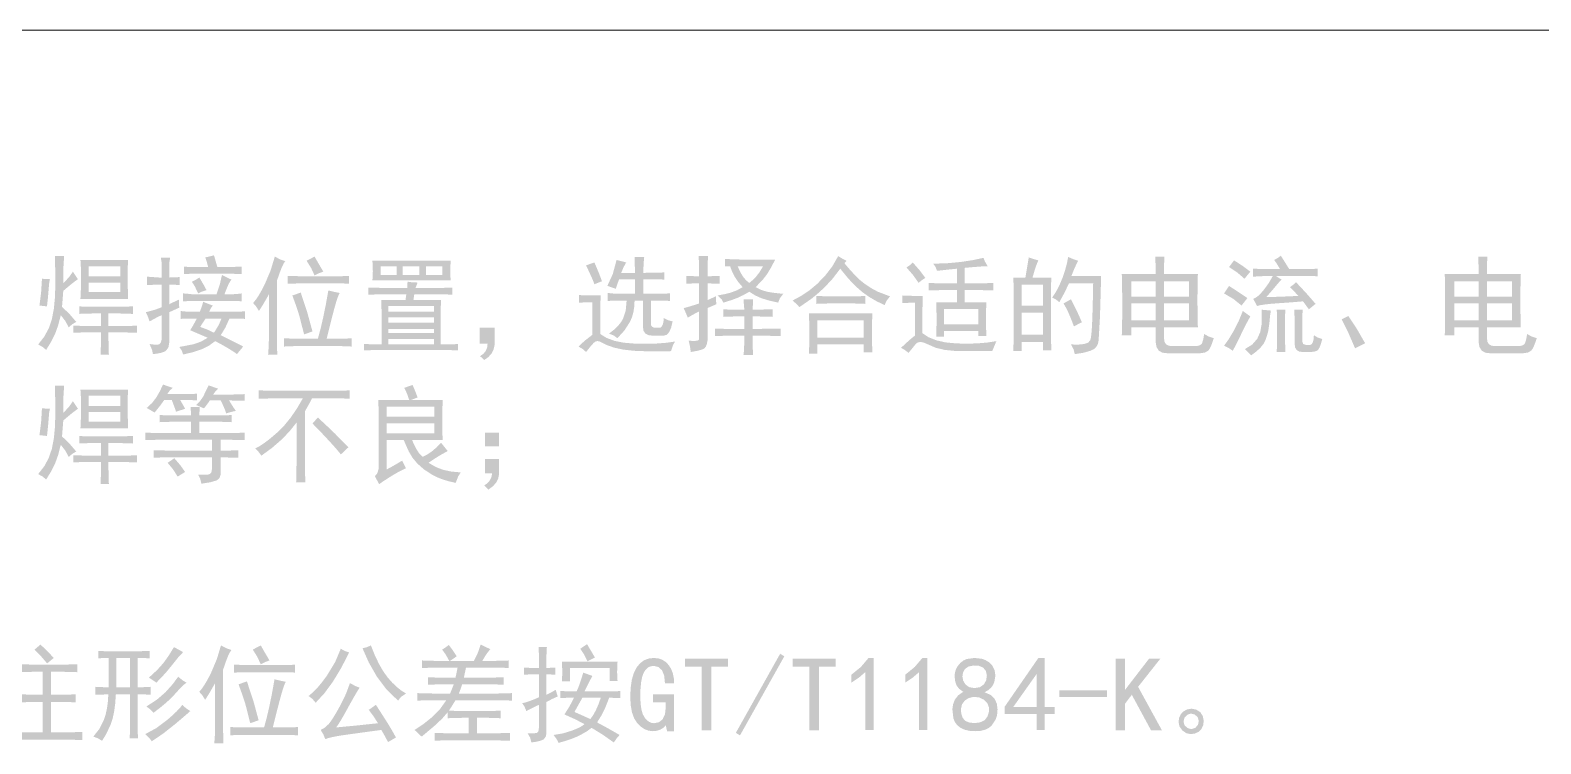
# Model space of a CAD drawing. Header units: millimetres. Extents: x 3 to 591, y 5 to 206.
# Drawn here: x 199.8 to 240.63, y 185.56 to 204.82 of the extents above; entities that cross this region are included whole.
import ezdxf

# ---------------------------------------------------------------- set-up
doc = ezdxf.new("R2010")
doc.units = ezdxf.units.MM

msp = doc.modelspace()

# ---------------------------------------------------------------- hatches: boundary and pattern name
h = msp.add_hatch(color=7)
h.paths.add_polyline_path([(201.157511, 197.570142), (201.162894, 197.655718), (201.167502, 197.766099), (201.171386, 197.901284), (201.174599, 198.061274), (201.172876, 198.373469), (201.157511, 198.620758), (202.446253, 198.620758), (202.435228, 198.39476), (202.435866, 198.127084), (202.437847, 197.900388), (202.441274, 197.714724), (202.446253, 197.570142)])
h.paths.add_polyline_path([(201.915432, 196.666149), (201.915432, 196.53055), (201.918051, 196.27892), (201.926457, 196.066978), (201.700458, 196.066978), (201.70914, 196.259145), (201.712034, 196.496374), (201.712034, 196.666149), (201.316261, 196.666149), (200.965688, 196.654573), (200.965688, 196.846947), (201.316261, 196.835372), (201.712034, 196.835372), (201.712034, 197.174369), (201.463436, 197.174369), (201.270924, 197.171544), (201.123887, 197.163345), (201.123887, 197.366743), (201.26803, 197.358062), (201.45186, 197.355168), (202.23183, 197.355168), (202.581852, 197.366743), (202.581852, 197.163345), (202.242854, 197.174369), (201.915432, 197.174369), (201.915432, 196.835372), (202.27703, 196.835372), (202.496964, 196.838266), (202.683826, 196.846947), (202.683826, 196.654573), (202.519771, 196.657467), (202.322229, 196.666149)])
h.paths.add_polyline_path([(201.089712, 198.100962), (201.014161, 198.047107), (200.923107, 197.976456), (200.81655, 197.888959), (200.69449, 197.784564), (200.660315, 197.355168), (200.863782, 197.157557), (201.044512, 196.948371), (200.937025, 196.883534), (200.841114, 196.801748), (200.747958, 196.973727), (200.626691, 197.129169), (200.554482, 196.850944), (200.474004, 196.626461), (200.370652, 196.418653), (200.230918, 196.191001), (200.131975, 196.27327), (200.016496, 196.338176), (200.184341, 196.555768), (200.30423, 196.779148), (200.386086, 197.023405), (200.439829, 197.304456), (200.469595, 197.616582), (200.479517, 197.954339), (200.476692, 198.327167), (200.468492, 198.722733), (200.71709, 198.722733), (200.69449, 198.37216), (200.69449, 197.987963), (200.855308, 198.163111), (200.954113, 198.30436)])
h.paths.add_polyline_path([(202.23183, 198.180337), (202.23183, 198.451535), (201.384061, 198.451535), (201.384061, 198.180337)])
h.paths.add_polyline_path([(202.23183, 197.75094), (202.23183, 198.010563), (201.384061, 198.010563), (201.384061, 197.75094)])
h.paths.add_polyline_path([(200.332893, 198.100962), (200.312912, 197.994991), (200.298718, 197.835276), (200.281699, 197.624781), (200.253518, 197.366743), (200.05012, 197.389343), (200.095182, 197.739571), (200.117919, 198.112537)])
h = msp.add_hatch(color=7)
h.paths.add_polyline_path([(204.73474, 197.389343), (204.692021, 197.329674), (204.632766, 197.219569), (205.35596, 197.219569), (205.51974, 197.22825), (205.604558, 197.231144), (205.604558, 197.027746), (205.508509, 197.035945), (205.37856, 197.03877), (205.186737, 197.03877), (205.076218, 196.795822), (204.949163, 196.586774), (205.276998, 196.425612), (205.559358, 196.2814), (205.536095, 196.256286), (205.500172, 196.214014), (205.451536, 196.154586), (205.390135, 196.078002), (205.285534, 196.150762), (205.152768, 196.233445), (204.991788, 196.326049), (204.80254, 196.428575), (204.631319, 196.305723), (204.434879, 196.208089), (204.20454, 196.130505), (203.93162, 196.066978), (203.900545, 196.163302), (203.830196, 196.270376), (204.214393, 196.344239), (204.412348, 196.41321), (204.599141, 196.518974), (204.531032, 196.54843), (204.429229, 196.592148), (204.293734, 196.650129), (204.124545, 196.722373), (204.203576, 196.852253), (204.305344, 197.03877), (204.124545, 197.03877), (203.968551, 197.035945), (203.86382, 197.027746), (203.86382, 197.242169), (203.95422, 197.230869), (204.112418, 197.219569), (204.384167, 197.219569), (204.446317, 197.38328), (204.474567, 197.490767), (204.635659, 197.425792)])
h.paths.add_polyline_path([(203.3556, 198.146162), (203.3556, 198.485159), (203.349881, 198.567083), (203.333, 198.677533), (203.581598, 198.677533), (203.56451, 198.567083), (203.558998, 198.485159), (203.558998, 198.146162), (203.685847, 198.149055), (203.84122, 198.157737), (203.84122, 197.942763), (203.685847, 197.951445), (203.558998, 197.954339), (203.558998, 197.422967), (203.652016, 197.470992), (203.818621, 197.547542), (203.821514, 197.420211), (203.830196, 197.332568), (203.660697, 197.256087), (203.558998, 197.208544), (203.558998, 196.394951), (203.536329, 196.258938), (203.468599, 196.168401), (203.412582, 196.137378), (203.33548, 196.112039), (203.237295, 196.092282), (203.118026, 196.078002), (203.095357, 196.185489), (203.027627, 196.3492), (203.129223, 196.336806), (203.208287, 196.332732), (203.264822, 196.33703), (203.298825, 196.349751), (203.33548, 196.400187), (203.3556, 196.48535), (203.3556, 197.129169), (203.301021, 197.105906), (203.2282, 197.069983), (203.137086, 197.021347), (203.027627, 196.959946), (202.974021, 197.10657), (202.926203, 197.208544), (203.174594, 197.276344), (203.3556, 197.344143), (203.3556, 197.954339), (203.276225, 197.954339), (202.959827, 197.942763), (202.959827, 198.168761), (203.276225, 198.146162)])
h.paths.add_polyline_path([(204.983338, 198.213961), (205.144156, 198.132106), (205.242961, 198.089938), (205.205547, 198.043834), (205.161105, 197.962538), (205.109636, 197.845999), (205.051138, 197.694165), (205.277136, 197.694165), (205.426653, 197.705465), (205.514159, 197.716765), (205.514159, 197.502342), (205.421003, 197.510541), (205.299736, 197.513366), (204.192345, 197.513366), (204.086994, 197.510541), (203.93162, 197.502342), (203.93162, 197.716765), (204.0759, 197.705465), (204.169745, 197.694165), (204.836164, 197.694165), (204.929182, 197.976594)])
h.paths.add_polyline_path([(204.610166, 198.428935), (204.567653, 198.589752), (204.531342, 198.688557), (204.66949, 198.719632), (204.768365, 198.745333), (204.858764, 198.428935), (205.242961, 198.428935), (205.389722, 198.437134), (205.514159, 198.439959), (205.514159, 198.236561), (205.254536, 198.248136), (204.260144, 198.248136), (204.092712, 198.245243), (203.95422, 198.236561), (203.95422, 198.439959), (204.078519, 198.431553), (204.225969, 198.428935)])
h.paths.add_polyline_path([(204.395743, 196.812772), (204.618641, 196.727885), (204.768365, 196.654573), (204.892801, 196.85804), (204.971763, 197.03877), (204.542366, 197.03877), (204.454792, 196.908821)])
h.paths.add_polyline_path([(204.373143, 198.146162), (204.488898, 197.948138), (204.564966, 197.807164), (204.417861, 197.756384), (204.338968, 197.716765), (204.251256, 197.903282), (204.169745, 198.033162), (204.282606, 198.089662)])
h = msp.add_hatch(color=7)
h.paths.add_polyline_path([(206.694704, 198.587134), (206.650788, 198.524106), (206.598448, 198.414466), (206.537737, 198.258317), (206.468706, 198.055762), (206.468706, 196.620949), (206.469343, 196.45052), (206.471324, 196.301382), (206.474752, 196.173534), (206.47973, 196.066978), (206.231132, 196.066978), (206.248013, 196.304276), (206.253732, 196.609373), (206.253732, 197.694165), (206.17322, 197.55153), (206.101183, 197.428686), (206.037621, 197.325583), (205.982534, 197.242169), (205.903434, 197.369499), (205.824335, 197.457143), (205.899593, 197.548825), (205.978262, 197.665984), (206.060445, 197.808671), (206.146245, 197.976939), (206.300172, 198.341154), (206.41193, 198.711157), (206.556211, 198.634676)])
h.paths.add_polyline_path([(208.164244, 197.72834), (208.13943, 197.681005), (208.110431, 197.606797), (208.077195, 197.505718), (208.039669, 197.377768), (207.99583, 197.21664), (207.94362, 197.016032), (207.882935, 196.775944), (207.813671, 196.496374), (208.197868, 196.496374), (208.378667, 196.499268), (208.491666, 196.50795), (208.491666, 196.2814), (208.367298, 196.290082), (208.197868, 196.292976), (207.045277, 196.292976), (206.915164, 196.292252), (206.807634, 196.290082), (206.722738, 196.286465), (206.660529, 196.2814), (206.660529, 196.50795), (206.801846, 196.499268), (207.022126, 196.496374), (207.576648, 196.496374), (207.649193, 196.763955), (207.720447, 197.069776), (207.790356, 197.413838), (207.858871, 197.79614), (208.025406, 197.756452)])
h.paths.add_polyline_path([(208.107469, 198.180337), (208.285373, 198.182955), (208.412842, 198.191361), (208.412842, 197.976939), (208.282548, 197.985138), (208.096444, 197.987963), (207.090476, 197.987963), (206.762503, 197.976939), (206.762503, 198.191361), (207.090476, 198.180337)])
h.paths.add_polyline_path([(207.113076, 197.739365), (207.293806, 197.188632), (207.429474, 196.688748), (207.305106, 196.646167), (207.203476, 196.609373), (207.073389, 197.118145), (206.989466, 197.377768), (206.886527, 197.660541)])
h.paths.add_polyline_path([(207.486249, 198.711157), (207.613235, 198.490809), (207.723272, 198.30436), (207.61861, 198.267498), (207.486249, 198.202937), (207.392818, 198.403441), (207.271275, 198.598158)])
h = msp.add_hatch(color=7)
h.paths.add_polyline_path([(210.271382, 198.010563), (210.215158, 197.863939), (210.791178, 197.863939), (210.974732, 197.866558), (211.20955, 197.874964), (211.20955, 197.683141), (210.98052, 197.69134), (210.791178, 197.694165), (210.180982, 197.694165), (210.158383, 197.535966), (210.904177, 197.535966), (210.895771, 197.27593), (210.893153, 197.06137), (210.893153, 196.338176), (211.147401, 196.341), (211.367749, 196.3492), (211.367749, 196.179977), (210.904177, 196.191001), (209.276438, 196.191001), (208.824442, 196.179977), (208.824442, 196.3492), (209.299038, 196.338176), (209.299038, 197.06137), (209.296213, 197.27593), (209.288014, 197.535966), (209.94396, 197.535966), (209.96656, 197.694165), (209.366837, 197.694165), (208.937441, 197.683141), (208.937441, 197.874964), (209.366837, 197.863939), (209.98916, 197.863939), (210.000184, 198.033162), (210.124207, 198.016075)])
h.paths.add_polyline_path([(211.16435, 198.598158), (211.152775, 198.30436), (211.16435, 198.067338), (209.05044, 198.067338), (209.062015, 198.315936), (209.05044, 198.598158)])
h.paths.add_polyline_path([(210.712354, 197.219569), (210.712354, 197.377768), (209.479837, 197.377768), (209.479837, 197.219569)])
h.paths.add_polyline_path([(210.712354, 196.925771), (210.712354, 197.072945), (209.479837, 197.072945), (209.479837, 196.925771)])
h.paths.add_polyline_path([(210.712354, 196.338176), (210.712354, 196.48535), (209.479837, 196.48535), (209.479837, 196.338176)])
h.paths.add_polyline_path([(210.712354, 196.643549), (210.712354, 196.756548), (209.479837, 196.756548), (209.479837, 196.643549)])
h.paths.add_polyline_path([(210.316581, 198.213961), (210.316581, 198.451535), (209.864034, 198.451535), (209.864034, 198.213961)])
h.paths.add_polyline_path([(210.938352, 198.213961), (210.938352, 198.451535), (210.49738, 198.451535), (210.49738, 198.213961)])
h.paths.add_polyline_path([(209.705835, 198.213961), (209.705835, 198.451535), (209.276438, 198.451535), (209.276438, 198.213961)])
h = msp.add_hatch(color=7)
h.paths.add_polyline_path([(215.909998, 198.552958), (215.836411, 198.420322), (215.774399, 198.270736), (216.147572, 198.270736), (216.135996, 198.700133), (216.39617, 198.700133), (216.379082, 198.513547), (216.37357, 198.270736), (216.557038, 198.275482), (216.712292, 198.278936), (216.839433, 198.281046), (216.938566, 198.281761), (216.938566, 198.089938), (216.830984, 198.094683), (216.700923, 198.098137), (216.548434, 198.100247), (216.37357, 198.100962), (216.37357, 197.705741), (216.757767, 197.705741), (217.096764, 197.716765), (217.096764, 197.513366), (217.000431, 197.518431), (216.881722, 197.522048), (216.740585, 197.524219), (216.576968, 197.524942), (216.576968, 196.903171), (216.58472, 196.853657), (216.607974, 196.818353), (216.646732, 196.797209), (216.700992, 196.790172), (216.836591, 196.790172), (216.871955, 196.823228), (216.89874, 196.877677), (216.917051, 196.953418), (216.92699, 197.050346), (217.042676, 196.993777), (217.164564, 196.959946), (217.124265, 196.791783), (217.071202, 196.67173), (217.005426, 196.599736), (216.92699, 196.575749), (216.622168, 196.575749), (216.508265, 196.590537), (216.426969, 196.634936), (216.378229, 196.708997), (216.361994, 196.812772), (216.361994, 197.524942), (216.135996, 197.524942), (216.128159, 197.361756), (216.104715, 197.211232), (216.065768, 197.073419), (216.011421, 196.948371), (215.86466, 196.719685), (215.672424, 196.50795), (215.576168, 196.57823), (215.446426, 196.631973), (215.575824, 196.733276), (215.68207, 196.833856), (215.765166, 196.933815), (215.825111, 197.033258), (215.89732, 197.254915), (215.921573, 197.524942), (215.762307, 197.524219), (215.624331, 197.522048), (215.507645, 197.518431), (215.41225, 197.513366), (215.41225, 197.72834), (215.581611, 197.711253), (215.728648, 197.705741), (216.147572, 197.705741), (216.147572, 198.100962), (215.717624, 198.100962), (215.627224, 197.84134), (215.401226, 197.920163), (215.547849, 198.242142), (215.649824, 198.620758)])
h.paths.add_polyline_path([(215.220428, 197.660541), (215.211746, 197.434267), (215.208852, 197.231144), (215.208852, 196.620949), (215.377533, 196.515417), (215.590086, 196.436912), (215.846565, 196.385382), (216.14702, 196.360775), (216.456364, 196.355926), (216.740335, 196.363738), (216.998984, 196.384262), (217.232363, 196.417551), (217.175657, 196.324051), (217.119364, 196.157377), (216.793269, 196.153751), (216.516059, 196.154414), (216.287632, 196.159315), (216.107884, 196.168401), (215.820977, 196.20113), (215.582025, 196.253288), (215.389513, 196.319916), (215.242476, 196.394399), (215.18254, 196.423045), (215.12679, 196.429677), (215.075277, 196.414398), (215.028053, 196.377312), (214.931729, 196.26886), (214.824655, 196.134777), (214.734118, 196.21677), (214.621257, 196.2814), (214.77663, 196.428506), (214.994429, 196.598349), (214.994429, 197.479742), (214.632832, 197.468167), (214.632832, 197.671565), (214.749836, 197.666587), (214.886736, 197.663159), (215.043582, 197.661178)])
h.paths.add_polyline_path([(215.050653, 198.552958), (215.118556, 198.394019), (215.17509, 198.256267), (215.220255, 198.139805), (215.254052, 198.044738), (215.050653, 197.965363), (215.019449, 198.047959), (214.971347, 198.160218), (214.906398, 198.302242), (214.824655, 198.474135)])
h = msp.add_hatch(color=7)
h.paths.add_polyline_path([(218.582131, 198.643358), (218.757556, 198.640533), (218.96688, 198.632333), (219.938672, 198.632333), (219.821195, 198.409022), (219.718186, 198.236561), (219.592509, 198.075606), (219.407301, 197.886539), (219.558609, 197.809989), (219.718186, 197.761965), (219.908769, 197.730959), (220.153095, 197.705741), (220.062558, 197.583853), (220.017496, 197.468167), (219.763179, 197.525976), (219.5655, 197.586678), (219.398895, 197.661506), (219.238078, 197.761965), (219.073815, 197.670187), (218.921129, 197.598254), (218.751561, 197.53445), (218.536932, 197.468167), (218.485944, 197.561253), (218.378733, 197.660541), (218.570694, 197.696852), (218.74033, 197.739365), (218.898805, 197.798483), (219.057279, 197.886539), (218.942764, 198.019158), (218.848093, 198.157462), (218.773265, 198.301553), (218.718282, 198.451535), (218.582131, 198.451535)])
h.paths.add_polyline_path([(218.333533, 197.637941), (218.344558, 197.422967), (218.107535, 197.321544), (218.107535, 196.44015), (218.091093, 196.353661), (218.064885, 196.286086), (218.028858, 196.237527), (217.98296, 196.208089), (217.850255, 196.169986), (217.655539, 196.134777), (217.635419, 196.278989), (217.598763, 196.44015), (217.718136, 196.433622), (217.805056, 196.437119), (217.859523, 196.450537), (217.881537, 196.473774), (217.881537, 197.231144), (217.692057, 197.131994), (217.576164, 197.06137), (217.463164, 197.321544), (217.531481, 197.337667), (217.623982, 197.363712), (217.740667, 197.399678), (217.881537, 197.445567), (217.881537, 197.987963), (217.692194, 197.985138), (217.530964, 197.976939), (217.530964, 198.191361), (217.686407, 198.182955), (217.881537, 198.180337), (217.878643, 198.439959), (217.869961, 198.722733), (218.118559, 198.722733), (218.107535, 198.180337), (218.251402, 198.182955), (218.434957, 198.191361), (218.434957, 197.976939), (218.107535, 197.987963), (218.107535, 197.535966)])
h.paths.add_polyline_path([(219.102479, 197.276344), (219.079879, 197.558566), (219.339501, 197.558566), (219.328477, 197.276344), (219.870873, 197.287368), (219.870873, 197.08397), (219.582312, 197.092651), (219.328477, 197.095545), (219.328477, 196.756548), (220.085296, 196.767572), (220.085296, 196.564174), (219.737685, 196.572855), (219.328477, 196.575749), (219.329114, 196.394994), (219.331095, 196.247983), (219.334523, 196.134768), (219.339501, 196.055402), (219.079879, 196.055402), (219.089689, 196.134768), (219.09676, 196.247983), (219.10104, 196.394994), (219.102479, 196.575749), (218.819507, 196.575026), (218.593225, 196.572855), (218.423683, 196.569238), (218.310934, 196.564174), (218.310934, 196.767572), (218.428024, 196.762594), (218.599012, 196.759166), (218.823848, 196.757185), (219.102479, 196.756548), (219.102479, 197.095545), (218.910242, 197.094822), (218.751906, 197.092651), (218.627469, 197.089034), (218.536932, 197.08397), (218.536932, 197.287368), (218.644212, 197.28239), (218.77423, 197.278962), (218.926986, 197.276981)])
h.paths.add_polyline_path([(218.92168, 198.451535), (218.992279, 198.296109), (219.06851, 198.168899), (219.150426, 198.070008), (219.238078, 197.999538), (219.329786, 198.076984), (219.424388, 198.174274), (219.518784, 198.297195), (219.610699, 198.451535)])
h = msp.add_hatch(color=7)
h.paths.add_polyline_path([(222.565606, 197.174369), (222.560628, 197.09943), (222.5572, 196.987852), (222.555219, 196.839583), (222.554582, 196.654573), (222.555219, 196.468839), (222.5572, 196.318401), (222.560628, 196.203205), (222.565606, 196.123202), (222.328584, 196.123202), (222.328584, 196.338176), (221.073466, 196.338176), (221.073466, 196.089577), (220.847468, 196.089577), (220.852532, 196.172966), (220.85615, 196.287464), (220.85832, 196.432967), (220.859044, 196.609373), (220.85832, 196.792919), (220.85615, 196.948302), (220.852532, 197.075469), (220.847468, 197.174369)])
h.paths.add_polyline_path([(221.808788, 198.530359), (221.964747, 198.348251), (222.105204, 198.197149), (222.230157, 198.077053), (222.339608, 197.987963), (222.534394, 197.858014), (222.712229, 197.761965), (223.040203, 197.637941), (222.94684, 197.516054), (222.893579, 197.400367), (222.678605, 197.50496), (222.486782, 197.615341), (222.304399, 197.743499), (222.119122, 197.903076), (221.919858, 198.110746), (221.695789, 198.383735), (221.48171, 198.105027), (221.271353, 197.880476), (221.077807, 197.704018), (220.915268, 197.570142), (220.587846, 197.344143), (220.56789, 197.372238), (220.53114, 197.411805), (220.477542, 197.462741), (220.407047, 197.524942), (220.638144, 197.648965), (220.858492, 197.79614), (221.073191, 197.975216), (221.287889, 198.196873), (221.483088, 198.449881), (221.639013, 198.722733), (221.757594, 198.651764), (221.865012, 198.598158)])
h.paths.add_polyline_path([(222.328584, 196.518974), (222.328584, 196.99357), (221.073466, 196.99357), (221.073466, 196.518974)])
h.paths.add_polyline_path([(222.057386, 197.637941), (222.226747, 197.640559), (222.373783, 197.648965), (222.373783, 197.434543), (222.06841, 197.445567), (221.435064, 197.445567), (221.220434, 197.442742), (221.050867, 197.434543), (221.050867, 197.648965), (221.254334, 197.640559), (221.435064, 197.637941)])
h = msp.add_hatch(color=7)
h.paths.add_polyline_path([(225.678712, 198.451535), (225.584747, 198.448658), (225.449958, 198.440097), (225.274241, 198.425955), (225.057492, 198.406335), (225.057492, 197.987963), (225.330663, 197.988686), (225.551588, 197.990857), (225.72032, 197.994474), (225.836911, 197.999538), (225.836911, 197.79614), (225.72032, 197.800886), (225.551588, 197.804339), (225.330663, 197.806449), (225.057492, 197.807164), (225.057492, 197.479742), (225.645088, 197.479742), (225.636406, 197.225219), (225.633512, 197.027746), (225.636406, 196.826759), (225.645088, 196.564174), (225.430114, 196.564174), (225.430114, 196.699773), (224.503521, 196.699773), (224.503521, 196.553149), (224.288547, 196.553149), (224.296746, 196.809878), (224.299571, 197.01617), (224.296746, 197.222325), (224.288547, 197.479742), (224.854094, 197.479742), (224.854094, 197.807164), (224.585273, 197.806449), (224.367509, 197.804339), (224.200801, 197.800886), (224.085149, 197.79614), (224.085149, 197.999538), (224.188088, 197.994474), (224.350559, 197.990857), (224.572561, 197.988686), (224.854094, 197.987963), (224.854094, 198.383735), (224.769258, 198.375794), (224.65042, 198.363616), (224.497682, 198.347304), (224.311147, 198.32696), (224.274216, 198.425834), (224.209172, 198.519334), (224.579727, 198.530565), (224.944493, 198.564534), (225.280528, 198.615246), (225.565713, 198.677533), (225.605056, 198.581277)])
h.paths.add_polyline_path([(223.92695, 197.648965), (223.915374, 197.231144), (223.915374, 196.643549), (224.082694, 196.532866), (224.291096, 196.449728), (224.54053, 196.394184), (224.830943, 196.366287), (225.131915, 196.359587), (225.413095, 196.367666), (225.674535, 196.390627), (225.916286, 196.428575), (225.803287, 196.157377), (225.045917, 196.157377), (224.773065, 196.16599), (224.520058, 196.191552), (224.282484, 196.246605), (224.056485, 196.344239), (223.954183, 196.389292), (223.867281, 196.406182), (223.795881, 196.394856), (223.740088, 196.355263), (223.542753, 196.112177), (223.435266, 196.191552), (223.339354, 196.247776), (223.455712, 196.357235), (223.556671, 196.44835), (223.642127, 196.52117), (223.711976, 196.575749), (223.711976, 197.468167), (223.372979, 197.457143), (223.372979, 197.660541), (223.689376, 197.648965)])
h.paths.add_polyline_path([(225.430114, 196.880571), (225.430114, 197.298944), (224.503521, 197.298944), (224.503521, 196.880571)])
h.paths.add_polyline_path([(223.655752, 198.552958), (223.836413, 198.346735), (223.994749, 198.135137), (223.881612, 198.06155), (223.813951, 197.999538), (223.669601, 198.205555), (223.485978, 198.41736), (223.57934, 198.479371)])
h = msp.add_hatch(color=7)
h.paths.add_polyline_path([(227.05108, 198.609734), (227.020083, 198.542339), (226.983349, 198.442647), (226.940932, 198.310605), (226.892881, 198.146162), (227.402204, 198.146162), (227.39304, 197.928776), (227.390077, 197.660541), (227.390077, 196.666149), (227.39304, 196.459443), (227.402204, 196.179977), (227.175655, 196.179977), (227.175655, 196.405975), (226.599083, 196.405975), (226.599083, 196.157377), (226.373085, 196.157377), (226.37815, 196.321096), (226.381767, 196.450968), (226.383937, 196.547043), (226.384661, 196.609373), (226.384661, 197.648965), (226.381767, 197.925882), (226.373085, 198.146162), (226.701058, 198.146162), (226.791458, 198.688557), (226.935325, 198.640671)])
h.paths.add_polyline_path([(228.735594, 197.75094), (228.715475, 197.078389), (228.678819, 196.44015), (228.656701, 196.34684), (228.6135, 196.270376), (228.549214, 196.210862), (228.463845, 196.168401), (228.260584, 196.112039), (228.034999, 196.078002), (228.003649, 196.205402), (227.933024, 196.338176), (228.134838, 196.335282), (228.28911, 196.349751), (228.394943, 196.3862), (228.45282, 196.451175), (228.468728, 196.509888), (228.482517, 196.606686), (228.494136, 196.741622), (228.503532, 196.914747), (228.511577, 197.12569), (228.519104, 197.374874), (228.526012, 197.662298), (228.532195, 197.987963), (227.8768, 197.987963), (227.766351, 197.75349), (227.616627, 197.479742), (227.528984, 197.550022), (227.424804, 197.603766), (227.523196, 197.753421), (227.616627, 197.931188), (227.701307, 198.131692), (227.774826, 198.34956), (227.828569, 198.550065), (227.854201, 198.700133), (228.000962, 198.640671), (228.125399, 198.598158), (228.028936, 198.400272), (227.9446, 198.191361), (228.746618, 198.191361)])
h.paths.add_polyline_path([(227.175655, 196.598349), (227.175655, 197.196969), (226.599083, 197.196969), (226.599083, 196.598349)])
h.paths.add_polyline_path([(227.175655, 197.389343), (227.175655, 197.954339), (226.599083, 197.954339), (226.599083, 197.389343)])
h.paths.add_polyline_path([(228.068623, 197.287368), (228.141935, 197.131994), (228.226822, 196.937347), (228.133667, 196.891802), (228.012399, 196.824347), (227.935918, 197.023198), (227.865225, 197.191457), (227.797425, 197.331121), (227.729626, 197.445567), (227.820163, 197.496279), (227.933024, 197.558566)])
h = msp.add_hatch(color=7)
h.paths.add_polyline_path([(231.791925, 196.50795), (231.753047, 196.389723), (231.715719, 196.294698), (231.679838, 196.222928), (231.645301, 196.174465), (231.554833, 196.119136), (231.419303, 196.100602), (230.53791, 196.100602), (230.403353, 196.115683), (230.305641, 196.17164), (230.244827, 196.268421), (230.220961, 196.405975), (230.220961, 196.801748), (229.565566, 196.801748), (229.565566, 196.586774), (229.305392, 196.586774), (229.310457, 196.677715), (229.314074, 196.838059), (229.316244, 197.067752), (229.316968, 197.366743), (229.316244, 197.671014), (229.314074, 197.917407), (229.310457, 198.105923), (229.305392, 198.236561), (230.220961, 198.236561), (230.218067, 198.507759), (230.209385, 198.711157), (230.458535, 198.711157), (230.453557, 198.626305), (230.450129, 198.518921), (230.448148, 198.389006), (230.44751, 198.236561), (231.362528, 198.236561), (231.35755, 198.129186), (231.354122, 197.976594), (231.352141, 197.778837), (231.351504, 197.535966), (231.352141, 197.295051), (231.354122, 197.092376), (231.35755, 196.927941), (231.362528, 196.801748), (230.44751, 196.801748), (230.44751, 196.496374), (230.46086, 196.407387), (230.500978, 196.343825), (230.567968, 196.305688), (230.661933, 196.292976), (231.261104, 196.292976), (231.342124, 196.297928), (231.404903, 196.312751), (231.449387, 196.337392), (231.475527, 196.3718), (231.506602, 196.473637), (231.532302, 196.620949), (231.653432, 196.552874)])
h.paths.add_polyline_path([(231.125505, 196.99357), (231.125505, 197.445567), (230.44751, 197.445567), (230.44751, 196.99357)])
h.paths.add_polyline_path([(230.220961, 196.99357), (230.220961, 197.445567), (229.565566, 197.445567), (229.565566, 196.99357)])
h.paths.add_polyline_path([(231.125505, 197.626366), (231.125505, 198.044738), (230.44751, 198.044738), (230.44751, 197.626366)])
h.paths.add_polyline_path([(230.220961, 197.626366), (230.220961, 198.044738), (229.565566, 198.044738), (229.565566, 197.626366)])
h = msp.add_hatch(color=7)
h.paths.add_polyline_path([(233.605816, 198.733757), (233.831814, 198.37216), (234.193411, 198.37216), (234.385234, 198.375054), (234.600208, 198.383735), (234.600208, 198.180337), (234.36291, 198.188536), (234.193411, 198.191361), (233.470217, 198.191361), (233.554897, 198.131968), (233.628416, 198.089938), (233.563097, 198.027581), (233.481241, 197.931739), (233.367898, 197.796071), (233.209492, 197.615341), (233.63069, 197.629053), (234.080412, 197.648965), (233.854414, 197.886539), (233.950257, 197.959713), (234.012613, 198.022138), (234.303241, 197.711184), (234.543433, 197.434543), (234.362635, 197.287368), (234.277747, 197.403123), (234.204436, 197.502342), (234.069052, 197.490457), (233.911809, 197.477951), (233.732759, 197.464825), (233.531953, 197.451079), (233.337228, 197.435904), (233.177177, 197.418557), (233.05175, 197.399144), (232.960894, 197.377768), (232.85947, 197.570142), (232.918588, 197.596686), (232.983494, 197.643178), (233.054187, 197.709513), (233.130668, 197.795589), (233.275018, 197.990581), (233.390842, 198.191361), (233.266819, 198.191361), (232.847895, 198.168761), (232.847895, 198.383735), (233.266819, 198.37216), (233.583216, 198.37216), (233.498329, 198.513202), (233.425017, 198.620758), (233.526579, 198.677258)])
h.paths.add_polyline_path([(234.193411, 197.276344), (234.181836, 196.982546), (234.181836, 196.428575), (234.207192, 196.352163), (234.283811, 196.3266), (234.39681, 196.3266), (234.436919, 196.342835), (234.467159, 196.391574), (234.48758, 196.47287), (234.498233, 196.586774), (234.599864, 196.52738), (234.724232, 196.48535), (234.689936, 196.359561), (234.654916, 196.264933), (234.619277, 196.201414), (234.583121, 196.168952), (234.502505, 196.14339), (234.407834, 196.134777), (234.193411, 196.134777), (234.09936, 196.148204), (234.032181, 196.188452), (233.991873, 196.255467), (233.978437, 196.3492), (233.978437, 197.005146), (233.967413, 197.276344)])
h.paths.add_polyline_path([(233.334618, 197.253744), (233.313121, 197.110773), (233.294931, 196.908683), (233.260686, 196.681307), (233.192956, 196.462199), (233.136628, 196.355754), (233.052809, 196.250601), (232.941498, 196.146792), (232.802695, 196.044378), (232.633472, 196.213601), (232.829498, 196.334041), (232.966406, 196.490862), (233.04964, 196.677311), (233.084918, 196.886083), (233.090774, 197.093616), (233.085469, 197.276344)])
h.paths.add_polyline_path([(233.729839, 197.276344), (233.721433, 197.171751), (233.718815, 196.99357), (233.718815, 196.496374), (233.721433, 196.332526), (233.729839, 196.134777), (233.492817, 196.134777), (233.501016, 196.326738), (233.503841, 196.496374), (233.503841, 196.99357), (233.501016, 197.160175), (233.492817, 197.276344)])
h.paths.add_polyline_path([(232.780095, 197.095545), (232.661377, 196.878987), (232.531497, 196.614886), (232.407129, 196.359191), (232.305499, 196.168401), (232.195463, 196.241988), (232.068477, 196.304), (232.189606, 196.470881), (232.328099, 196.699773), (232.463767, 196.965183), (232.576697, 197.242169)])
h.paths.add_polyline_path([(232.204075, 197.920163), (232.701272, 197.592741), (232.543073, 197.389343), (232.322725, 197.56711), (232.068477, 197.716765)])
h.paths.add_polyline_path([(232.339674, 198.609734), (232.579522, 198.454153), (232.780095, 198.30436), (232.621897, 198.112537), (232.426835, 198.281898), (232.204075, 198.428935)])
h = msp.add_hatch(color=7)
h.paths.add_polyline_path([(240.521047, 196.50795), (240.482169, 196.389723), (240.444841, 196.294698), (240.40896, 196.222928), (240.374423, 196.174465), (240.283955, 196.119136), (240.148425, 196.100602), (239.267032, 196.100602), (239.132475, 196.115683), (239.034764, 196.17164), (238.973949, 196.268421), (238.950083, 196.405975), (238.950083, 196.801748), (238.294688, 196.801748), (238.294688, 196.586774), (238.034515, 196.586774), (238.039579, 196.677715), (238.043196, 196.838059), (238.045367, 197.067752), (238.04609, 197.366743), (238.045367, 197.671014), (238.043196, 197.917407), (238.039579, 198.105923), (238.034515, 198.236561), (238.950083, 198.236561), (238.947189, 198.507759), (238.938508, 198.711157), (239.187657, 198.711157), (239.182679, 198.626305), (239.179251, 198.518921), (239.17727, 198.389006), (239.176633, 198.236561), (240.09165, 198.236561), (240.086672, 198.129186), (240.083244, 197.976594), (240.081263, 197.778837), (240.080626, 197.535966), (240.081263, 197.295051), (240.083244, 197.092376), (240.086672, 196.927941), (240.09165, 196.801748), (239.176633, 196.801748), (239.176633, 196.496374), (239.189982, 196.407387), (239.2301, 196.343825), (239.29709, 196.305688), (239.391055, 196.292976), (239.990226, 196.292976), (240.071246, 196.297928), (240.134025, 196.312751), (240.178509, 196.337392), (240.204649, 196.3718), (240.235724, 196.473637), (240.261424, 196.620949), (240.382554, 196.552874)])
h.paths.add_polyline_path([(239.854627, 196.99357), (239.854627, 197.445567), (239.176633, 197.445567), (239.176633, 196.99357)])
h.paths.add_polyline_path([(238.950083, 196.99357), (238.950083, 197.445567), (238.294688, 197.445567), (238.294688, 196.99357)])
h.paths.add_polyline_path([(239.854627, 197.626366), (239.854627, 198.044738), (239.176633, 198.044738), (239.176633, 197.626366)])
h.paths.add_polyline_path([(238.950083, 197.626366), (238.950083, 198.044738), (238.294688, 198.044738), (238.294688, 197.626366)])
h = msp.add_hatch(color=7)
h.dxf.hatch_style = 2
h.paths.add_polyline_path([(235.610979, 196.236201), (235.429974, 196.65161), (235.249382, 197.01617), (235.43018, 197.10657), (235.655972, 196.764678), (235.882177, 196.372351)])
h = msp.add_hatch(color=7)
h.dxf.hatch_style = 2
h.paths.add_polyline_path([(211.949123, 196.790172), (212.35592, 196.790172), (212.35592, 196.338176), (212.325224, 196.205987), (212.267863, 196.092196), (212.183837, 195.996801), (212.073146, 195.919803), (211.960147, 196.021778), (212.049134, 196.085443), (212.112696, 196.163165), (212.150833, 196.254942), (212.163546, 196.360775), (211.949123, 196.360775)])
h = msp.add_hatch(color=7)
h.paths.add_polyline_path([(201.157511, 194.070523), (201.162894, 194.156099), (201.167502, 194.26648), (201.171386, 194.401666), (201.174599, 194.561656), (201.172876, 194.87385), (201.157511, 195.121139), (202.446253, 195.121139), (202.435228, 194.895141), (202.435866, 194.627466), (202.437847, 194.40077), (202.441274, 194.215105), (202.446253, 194.070523)])
h.paths.add_polyline_path([(201.915432, 193.16653), (201.915432, 193.030931), (201.918051, 192.779301), (201.926457, 192.567359), (201.700458, 192.567359), (201.70914, 192.759526), (201.712034, 192.996756), (201.712034, 193.16653), (201.316261, 193.16653), (200.965688, 193.154955), (200.965688, 193.347329), (201.316261, 193.335753), (201.712034, 193.335753), (201.712034, 193.674751), (201.463436, 193.674751), (201.270924, 193.671926), (201.123887, 193.663726), (201.123887, 193.867125), (201.26803, 193.858443), (201.45186, 193.855549), (202.23183, 193.855549), (202.581852, 193.867125), (202.581852, 193.663726), (202.242854, 193.674751), (201.915432, 193.674751), (201.915432, 193.335753), (202.27703, 193.335753), (202.496964, 193.338647), (202.683826, 193.347329), (202.683826, 193.154955), (202.519771, 193.157848), (202.322229, 193.16653)])
h.paths.add_polyline_path([(201.089712, 194.601343), (201.014161, 194.547488), (200.923107, 194.476838), (200.81655, 194.389341), (200.69449, 194.284946), (200.660315, 193.855549), (200.863782, 193.657938), (201.044512, 193.448752), (200.937025, 193.383916), (200.841114, 193.302129), (200.747958, 193.474108), (200.626691, 193.629551), (200.554482, 193.351325), (200.474004, 193.126843), (200.370652, 192.919034), (200.230918, 192.691382), (200.131975, 192.773651), (200.016496, 192.838557), (200.184341, 193.056149), (200.30423, 193.279529), (200.386086, 193.523786), (200.439829, 193.804837), (200.469595, 194.116963), (200.479517, 194.45472), (200.476692, 194.827548), (200.468492, 195.223114), (200.71709, 195.223114), (200.69449, 194.872541), (200.69449, 194.488344), (200.855308, 194.663493), (200.954113, 194.804742)])
h.paths.add_polyline_path([(202.23183, 194.680718), (202.23183, 194.951916), (201.384061, 194.951916), (201.384061, 194.680718)])
h.paths.add_polyline_path([(202.23183, 194.251322), (202.23183, 194.510944), (201.384061, 194.510944), (201.384061, 194.251322)])
h.paths.add_polyline_path([(200.332893, 194.601343), (200.312912, 194.495372), (200.298718, 194.335658), (200.281699, 194.125162), (200.253518, 193.867125), (200.05012, 193.889724), (200.095182, 194.239953), (200.117919, 194.612919)])
h = msp.add_hatch(color=7)
h.paths.add_polyline_path([(204.147145, 194.420545), (204.144251, 194.516594), (204.135569, 194.646543), (204.384167, 194.646543), (204.375761, 194.516594), (204.373143, 194.420545), (204.84774, 194.420545), (205.030881, 194.423439), (205.242961, 194.43212), (205.242961, 194.239746), (205.039494, 194.248428), (204.858764, 194.251322), (204.373143, 194.251322), (204.373143, 193.945948), (205.186737, 193.945948), (205.37856, 193.948842), (205.593534, 193.957524), (205.593534, 193.754126), (205.186737, 193.76515), (204.949163, 193.76515), (204.949163, 193.471352), (205.209199, 193.474246), (205.423759, 193.482928), (205.423759, 193.279529), (204.949163, 193.290553), (204.949163, 192.917932), (204.946071, 192.825741), (204.925254, 192.752567), (204.886764, 192.69841), (204.830652, 192.66327), (204.665149, 192.616899), (204.429367, 192.578383), (204.39533, 192.70847), (204.338968, 192.826981), (204.505573, 192.821676), (204.621741, 192.827533), (204.661213, 192.841709), (204.689472, 192.872732), (204.706465, 192.920705), (204.712141, 192.985731), (204.712141, 193.290553), (203.524823, 193.290553), (203.355255, 193.287728), (203.140626, 193.279529), (203.140626, 193.482928), (203.570023, 193.471352), (204.712141, 193.471352), (204.712141, 193.76515), (203.3104, 193.76515), (203.137732, 193.762325), (202.914628, 193.754126), (202.914628, 193.957524), (203.137732, 193.948842), (203.3104, 193.945948), (204.147145, 193.945948), (204.147145, 194.251322), (203.694597, 194.251322), (203.516348, 194.248428), (203.298825, 194.239746), (203.298825, 194.43212), (203.437946, 194.427056), (203.550248, 194.423439), (203.635781, 194.421268), (203.694597, 194.420545)])
h.paths.add_polyline_path([(203.649398, 195.166339), (203.578704, 195.101365), (203.502223, 194.997116), (203.90902, 194.997116), (204.127026, 194.999734), (204.305344, 195.00814), (204.305344, 194.827342), (204.163612, 194.836023), (203.988395, 194.838917), (203.852796, 194.838917), (203.914808, 194.734186), (203.988395, 194.601343), (203.739797, 194.52252), (203.732683, 194.55064), (203.711409, 194.612712), (203.67608, 194.708787), (203.626798, 194.838917), (203.423399, 194.838917), (203.312949, 194.686368), (203.163226, 194.49992), (202.948803, 194.623943), (203.09267, 194.756648), (203.208425, 194.906717), (203.304406, 195.073253), (203.389224, 195.256738)])
h.paths.add_polyline_path([(204.497167, 194.612919), (204.282744, 194.703318), (204.386924, 194.804949), (204.474567, 194.929316), (204.621741, 195.234139), (204.881364, 195.143739), (204.801989, 195.06464), (204.745765, 194.98554), (205.209337, 194.98554), (205.262779, 194.986264), (205.344591, 194.988434), (205.454826, 194.992052), (205.593534, 194.997116), (205.593534, 194.816317), (205.175161, 194.827342), (205.282511, 194.655018), (205.35596, 194.545119), (205.211679, 194.510806), (205.096338, 194.47732), (205.078458, 194.537049), (205.047968, 194.61533), (205.00487, 194.712112), (204.949163, 194.827342), (204.655365, 194.827342), (204.587635, 194.728399)])
h.paths.add_polyline_path([(203.988395, 192.895332), (203.784996, 192.770757), (203.665934, 192.960031), (203.513799, 193.14393), (203.598203, 193.19726), (203.694597, 193.267954), (203.852451, 193.08433)])
h = msp.add_hatch(color=7)
h.paths.add_polyline_path([(210.203582, 195.087515), (210.271382, 194.906717), (210.090583, 194.838917), (210.949377, 194.838917), (210.938352, 194.47732), (210.938352, 194.138323), (210.94097, 193.962967), (210.949377, 193.754126), (210.124758, 193.754126), (210.166789, 193.653598), (210.226182, 193.533639), (210.305213, 193.410443), (210.406981, 193.302129), (210.526801, 193.362487), (210.661091, 193.454264), (210.792556, 193.565954), (210.904177, 193.686326), (211.084975, 193.460328), (210.881577, 193.347329), (210.745909, 193.262579), (210.565179, 193.14393), (210.767062, 193.027899), (210.966464, 192.951556), (211.182609, 192.906494), (211.435548, 192.883757), (211.367749, 192.773376), (211.299949, 192.600983), (211.111529, 192.644589), (210.94228, 192.695999), (210.792151, 192.75516), (210.661091, 192.82202), (210.440743, 192.967128), (210.26587, 193.12133), (210.131442, 193.282147), (210.033808, 193.448752), (209.960221, 193.609914), (209.898209, 193.754126), (209.434637, 193.754126), (209.434637, 192.963132), (209.502953, 192.999004), (209.595454, 193.05043), (209.712139, 193.117463), (209.853009, 193.200154), (209.954984, 192.996756), (209.76509, 192.9036), (209.55866, 192.782333), (209.369318, 192.66079), (209.231238, 192.567359), (209.168951, 192.683045), (209.118239, 192.781782), (209.183283, 192.861226), (209.220214, 192.985731), (209.220214, 194.49992), (209.208639, 194.838917), (210.045383, 194.838917), (209.98916, 194.997116), (209.957671, 195.073253), (209.909233, 195.166339), (210.135783, 195.245714)])
h.paths.add_polyline_path([(210.723378, 194.386921), (210.723378, 194.658119), (209.434637, 194.658119), (209.434637, 194.386921)])
h.paths.add_polyline_path([(210.723378, 193.934924), (210.723378, 194.206122), (209.434637, 194.206122), (209.434637, 193.934924)])
h = msp.add_hatch(color=7)
h.paths.add_polyline_path([(208.435442, 194.872541), (208.246099, 194.881223), (208.084869, 194.884117), (207.41845, 194.884117), (207.330531, 194.717099), (207.226075, 194.533544), (207.226075, 193.12133), (207.228969, 192.881001), (207.237651, 192.612559), (206.988502, 192.612559), (206.999526, 193.12133), (206.999526, 194.228722), (206.808737, 193.990597), (206.586941, 193.762394), (206.33414, 193.544112), (206.050333, 193.335753), (205.962621, 193.451577), (205.88111, 193.528127), (206.00317, 193.593136), (206.143626, 193.687291), (206.30248, 193.810591), (206.47973, 193.963036), (206.662673, 194.145557), (206.83864, 194.359911), (207.007682, 194.606098), (207.169851, 194.884117), (206.423506, 194.884117), (205.971509, 194.872541), (205.971509, 195.09854), (206.270888, 195.090134), (206.491305, 195.087515), (208.073844, 195.087515), (208.237487, 195.090134), (208.435442, 195.09854)])
h.paths.add_polyline_path([(208.197868, 193.369928), (208.06928, 193.523838), (207.89842, 193.714438), (207.685186, 193.941832), (207.429474, 194.206122), (207.576648, 194.364321), (207.828002, 194.131088), (208.039669, 193.928861), (208.401266, 193.561751)])
h = msp.add_hatch(color=7)
h.paths.add_polyline_path([(212.095746, 193.245354), (212.468919, 193.245354), (212.468919, 192.815957), (212.446905, 192.706601), (212.392438, 192.604222), (212.305518, 192.508767), (212.186146, 192.420185), (212.073146, 192.533184), (212.158516, 192.592103), (212.222801, 192.666371), (212.266003, 192.756038), (212.28812, 192.861157), (212.095746, 192.861157)])
h.paths.add_polyline_path([(212.095746, 193.957524), (212.468919, 193.957524), (212.468919, 193.584351), (212.095746, 193.584351)])
h = msp.add_hatch(color=7)
h.paths.add_polyline_path([(200.573578, 187.692506), (200.805019, 187.695399), (201.070774, 187.704081), (201.070774, 187.489107), (200.796269, 187.497789), (200.584602, 187.500683), (200.358604, 187.500683), (200.358604, 186.878912), (200.573578, 186.878912), (200.782419, 186.881806), (201.025574, 186.890487), (201.025574, 186.675513), (200.788207, 186.684195), (200.573578, 186.687089), (200.358604, 186.687089), (200.358604, 185.86192), (200.641377, 185.86192), (201.206373, 185.873495), (201.206373, 185.658521), (200.652402, 185.669546), (199.827783, 185.669546), (199.55879, 185.666927), (199.34106, 185.658521), (199.34106, 185.873495), (199.555621, 185.864814), (199.838808, 185.86192), (200.132606, 185.86192), (200.132606, 186.687089), (199.951807, 186.687089), (199.544459, 186.675513), (199.544459, 186.890487), (199.963382, 186.878912), (200.132606, 186.878912), (200.132606, 187.500683), (199.918183, 187.500683), (199.465635, 187.489107), (199.465635, 187.704081), (199.929207, 187.692506)])
h.paths.add_polyline_path([(199.34106, 186.50629), (199.209733, 186.27602), (199.06435, 185.992006), (198.993958, 185.848234), (198.93571, 185.727768), (198.889555, 185.630556), (198.85544, 185.556546), (198.736722, 185.661208), (198.606842, 185.748921), (198.670938, 185.815704), (198.739271, 185.902847), (198.811945, 186.010455), (198.889064, 186.13863), (199.171837, 186.675513)])
h.paths.add_polyline_path([(198.78764, 187.376108), (199.033207, 187.215222), (199.250661, 187.071286), (199.180037, 186.980749), (199.104038, 186.867888), (198.883414, 187.045654), (198.652041, 187.195309), (198.719841, 187.27434)])
h.paths.add_polyline_path([(198.923239, 188.133478), (199.163156, 187.94131), (199.34106, 187.771881), (199.250592, 187.689681), (199.182862, 187.602106), (198.982426, 187.805436), (198.76504, 187.963703)])
h.paths.add_polyline_path([(199.918183, 188.099302), (200.076382, 188.234901), (200.240024, 188.082421), (200.437979, 187.873304), (200.25718, 187.726681), (200.076106, 187.93821)])
h = msp.add_hatch(color=7)
h.dxf.hatch_style = 2
h.paths.add_polyline_path([(212.235007, 188.110878), (212.130001, 187.97521), (212.020033, 187.79448), (212.291231, 187.79448), (212.536935, 187.797099), (212.732203, 187.805505), (212.732203, 187.602106), (212.531354, 187.610788), (212.291231, 187.613682), (211.579612, 187.613682), (211.522837, 187.342484), (212.144608, 187.342484), (212.381768, 187.345102), (212.596604, 187.353508), (212.596604, 187.15011), (212.378874, 187.158791), (212.133032, 187.161685), (211.477637, 187.161685), (211.43795, 187.048342), (211.386687, 186.913087), (212.415806, 186.913087), (212.641528, 186.915705), (212.822603, 186.924111), (212.822603, 186.720713), (212.649934, 186.729395), (212.42683, 186.732289), (211.296287, 186.732289), (211.200307, 186.576432), (211.115489, 186.449515), (211.500237, 186.438491), (212.144608, 186.438491), (212.517229, 186.449515), (212.517229, 186.246117), (212.167208, 186.257692), (211.87341, 186.257692), (211.87341, 185.83932), (212.359031, 185.83932), (212.418252, 185.840035), (212.505792, 185.842145), (212.62165, 185.845599), (212.765827, 185.850344), (212.765827, 185.635921), (212.635086, 185.6409), (212.525635, 185.644327), (212.437475, 185.646308), (212.370606, 185.646946), (211.047689, 185.646946), (210.878122, 185.644327), (210.731292, 185.635921), (210.731292, 185.850344), (211.059265, 185.83932), (211.647412, 185.83932), (211.647412, 186.257692), (211.500237, 186.257692), (211.081865, 186.246117), (211.081865, 186.404315), (210.947506, 186.248873), (210.770979, 186.076894), (210.38127, 185.748921), (210.188896, 185.929719), (210.433084, 186.09095), (210.669005, 186.280292), (210.879431, 186.494921), (211.047689, 186.732289), (210.697668, 186.732289), (210.460025, 186.729395), (210.268271, 186.720713), (210.268271, 186.924111), (210.46285, 186.915705), (210.708692, 186.913087), (211.149664, 186.913087), (211.251088, 187.161685), (210.878466, 187.161685), (210.550493, 187.15011), (210.550493, 187.353508), (210.742385, 187.345102), (210.866891, 187.342484), (211.296287, 187.342484), (211.353063, 187.613682), (210.776491, 187.613682), (210.392294, 187.602106), (210.392294, 187.805505), (210.742867, 187.79448), (211.127064, 187.79448), (211.033565, 187.960947), (210.93469, 188.099302), (211.019509, 188.152908), (211.115489, 188.223877), (211.214294, 188.090828), (211.330463, 187.918504), (211.149664, 187.79448), (211.794035, 187.79448), (211.895596, 188.000428), (211.974834, 188.234901)])
h = msp.add_hatch(color=7)
h.paths.add_polyline_path([(214.99754, 187.387684), (214.907141, 187.223421), (214.859185, 187.123031), (214.783117, 186.969311), (215.449537, 186.969311), (215.616072, 186.972205), (215.75491, 186.980887), (215.75491, 186.788513), (215.449537, 186.800088), (215.398618, 186.66566), (215.336537, 186.511802), (215.248963, 186.335276), (215.122115, 186.133118), (215.415637, 185.974781), (215.73231, 185.79412), (215.653004, 185.703583), (215.574111, 185.590722), (215.282794, 185.796876), (214.97494, 185.986494), (214.846369, 185.891685), (214.664055, 185.788608), (214.54923, 185.735261), (214.413941, 185.682637), (214.258188, 185.630633), (214.081971, 185.579146), (214.025334, 185.689527), (213.946372, 185.79412), (214.196073, 185.835186), (214.449081, 185.912631), (214.565456, 185.959554), (214.659921, 186.004409), (214.732474, 186.047197), (214.783117, 186.087918), (214.523013, 186.220692), (214.24017, 186.348092), (214.378732, 186.568095), (214.500344, 186.800088), (214.293707, 186.797194), (214.127171, 186.788513), (214.127171, 186.980887), (214.42152, 186.969311), (214.568143, 186.969311), (214.609183, 187.060356), (214.652962, 187.175535), (214.699531, 187.314794), (214.748942, 187.478083)])
h.paths.add_polyline_path([(213.5506, 187.88488), (213.547775, 188.03984), (213.539576, 188.167102), (213.765574, 188.167102), (213.756892, 188.042665), (213.753998, 187.895904), (213.753998, 187.602106), (213.991572, 187.613682), (213.991572, 187.421308), (213.753998, 187.432883), (213.753998, 186.878912), (213.889666, 186.946711), (214.002596, 187.014511), (214.059372, 186.833712), (213.926322, 186.77425), (213.753998, 186.687089), (213.753998, 185.896095), (213.742836, 185.762976), (213.686199, 185.681121), (213.635246, 185.654361), (213.561762, 185.63034), (213.465747, 185.60911), (213.347201, 185.590722), (213.316127, 185.715021), (213.245778, 185.83932), (213.410867, 185.836426), (213.499888, 185.850895), (213.537853, 185.895957), (213.5506, 185.986494), (213.5506, 186.607714), (213.364151, 186.520002), (213.211603, 186.438491), (213.155103, 186.571127), (213.098603, 186.652914), (213.182018, 186.671198), (213.285121, 186.703694), (213.407964, 186.750349), (213.5506, 186.811112), (213.5506, 187.432883), (213.330252, 187.429989), (213.143803, 187.421308), (213.143803, 187.613682), (213.319089, 187.605), (213.5506, 187.602106)])
h.paths.add_polyline_path([(215.675535, 187.771881), (215.667129, 187.613406), (215.664511, 187.478083), (215.675535, 187.252085), (215.461112, 187.252085), (215.461112, 187.602106), (214.387345, 187.602106), (214.387345, 187.240509), (214.172371, 187.240509), (214.183395, 187.489107), (214.172371, 187.771881)])
h.paths.add_polyline_path([(214.511919, 186.415891), (214.941316, 186.223517), (215.018202, 186.331512), (215.090902, 186.46364), (215.159365, 186.619849), (215.223538, 186.800088), (214.726342, 186.800088), (214.627399, 186.624733)])
h.paths.add_polyline_path([(214.850917, 188.246477), (215.065339, 187.88488), (214.861941, 187.782905), (214.774298, 187.963566), (214.670118, 188.121902)])
h = msp.add_hatch(color=7)
h.paths.add_polyline_path([(202.612365, 188.054103), (202.852833, 188.056997), (203.031289, 188.065678), (203.031289, 187.86228), (202.886939, 187.870479), (202.703316, 187.873304), (202.703316, 187.08231), (202.909608, 187.085204), (203.053888, 187.093886), (203.053888, 186.878912), (202.914982, 186.887593), (202.703316, 186.890487), (202.703316, 186.087918), (202.706209, 185.867501), (202.714891, 185.703721), (202.488342, 185.703721), (202.496541, 185.876251), (202.499366, 186.076894), (202.499366, 186.890487), (202.115169, 186.890487), (202.097289, 186.63512), (202.0668, 186.411481), (202.023702, 186.219676), (201.967994, 186.059806), (201.849483, 185.809623), (201.742547, 185.635921), (201.62066, 185.709578), (201.504974, 185.748921), (201.667306, 185.95349), (201.793259, 186.206429), (201.840922, 186.353078), (201.876493, 186.516005), (201.900074, 186.695159), (201.91177, 186.890487), (201.561749, 186.878912), (201.561749, 187.093886), (201.731178, 187.085204), (201.923346, 187.08231), (201.923346, 187.873304), (201.756328, 187.870479), (201.640572, 187.86228), (201.640572, 188.065678), (201.69628, 188.060614), (201.773278, 188.056997), (201.871566, 188.054826), (201.991145, 188.054103)])
h.paths.add_polyline_path([(204.127105, 186.438491), (204.057763, 186.377091), (203.963049, 186.295382), (203.843013, 186.193312), (203.697708, 186.07083), (203.386822, 185.826297), (203.087513, 185.624346), (203.008275, 185.723634), (202.906714, 185.81672), (203.20313, 185.974919), (203.505334, 186.200917), (203.645179, 186.3237), (203.759651, 186.432427), (203.848801, 186.527099), (203.912682, 186.607714), (204.005631, 186.520002)])
h.paths.add_polyline_path([(202.499366, 187.08231), (202.499366, 187.873304), (202.126744, 187.873304), (202.126744, 187.08231)])
h.paths.add_polyline_path([(204.025681, 187.206885), (203.967803, 187.162348), (203.896697, 187.096573), (203.812361, 187.00961), (203.714796, 186.901512), (203.599971, 186.780787), (203.464682, 186.655876), (203.308929, 186.526728), (203.132712, 186.393291), (203.050857, 186.48059), (202.940889, 186.562514), (203.228899, 186.750134), (203.460685, 186.952223), (203.647134, 187.160101), (203.799683, 187.365084), (203.929425, 187.26304)])
h.paths.add_polyline_path([(203.935282, 188.031503), (203.80926, 187.900107), (203.65802, 187.709593), (203.464613, 187.473535), (203.212087, 187.206885), (203.008689, 187.342484), (203.228899, 187.545469), (203.392886, 187.72613), (203.533997, 187.921191), (203.686684, 188.167102), (203.776876, 188.116252)])
h = msp.add_hatch(color=7)
h.paths.add_polyline_path([(205.23985, 188.088278), (205.195934, 188.02525), (205.143594, 187.91561), (205.082883, 187.759461), (205.013852, 187.556907), (205.013852, 186.122093), (205.014489, 185.951664), (205.01647, 185.802526), (205.019898, 185.674679), (205.024876, 185.568122), (204.776278, 185.568122), (204.793159, 185.80542), (204.798878, 186.110518), (204.798878, 187.195309), (204.718366, 187.052674), (204.646329, 186.92983), (204.582767, 186.826727), (204.52768, 186.743313), (204.448581, 186.870644), (204.369481, 186.958287), (204.444739, 187.049969), (204.523408, 187.167129), (204.605591, 187.309816), (204.691391, 187.478083), (204.845318, 187.842298), (204.957077, 188.212302), (205.101357, 188.13582)])
h.paths.add_polyline_path([(206.70939, 187.229485), (206.684577, 187.182149), (206.655578, 187.107942), (206.622341, 187.006863), (206.584815, 186.878912), (206.540977, 186.717785), (206.488766, 186.517177), (206.428081, 186.277088), (206.358817, 185.997519), (206.743014, 185.997519), (206.923813, 186.000412), (207.036812, 186.009094), (207.036812, 185.782545), (206.912444, 185.791226), (206.743014, 185.79412), (205.590423, 185.79412), (205.46031, 185.793397), (205.35278, 185.791226), (205.267885, 185.787609), (205.205675, 185.782545), (205.205675, 186.009094), (205.346993, 186.000412), (205.567272, 185.997519), (206.121795, 185.997519), (206.19434, 186.265099), (206.265593, 186.57092), (206.335502, 186.914982), (206.404017, 187.297284), (206.570553, 187.257597)])
h.paths.add_polyline_path([(206.652615, 187.681481), (206.83052, 187.6841), (206.957988, 187.692506), (206.957988, 187.478083), (206.827695, 187.486282), (206.641591, 187.489107), (205.635623, 187.489107), (205.30765, 187.478083), (205.30765, 187.692506), (205.635623, 187.681481)])
h.paths.add_polyline_path([(205.658223, 187.240509), (205.838952, 186.689776), (205.97462, 186.189893), (205.850252, 186.147311), (205.748622, 186.110518), (205.618535, 186.619289), (205.534613, 186.878912), (205.431673, 187.161685)])
h.paths.add_polyline_path([(206.031395, 188.212302), (206.158382, 187.991953), (206.268418, 187.805505), (206.163756, 187.768642), (206.031395, 187.704081), (205.937964, 187.904586), (205.816421, 188.099302)])
h = msp.add_hatch(color=7)
h.paths.add_polyline_path([(209.200725, 186.110518), (209.093169, 186.279948), (208.952127, 186.472115), (209.144501, 186.607714), (209.460347, 186.11603), (209.590572, 185.897197), (209.686897, 185.726321), (209.471923, 185.601746), (209.392686, 185.751677), (209.291124, 185.929719), (208.940345, 185.882384), (208.645376, 185.842076), (208.406217, 185.808796), (208.222869, 185.782545), (208.078382, 185.759411), (207.955805, 185.734727), (207.85514, 185.708596), (207.776385, 185.681121), (207.728429, 185.799839), (207.652361, 185.929719), (207.76226, 185.991662), (207.866784, 186.087918), (207.923628, 186.159748), (207.992461, 186.262791), (208.073283, 186.397046), (208.166094, 186.562514), (208.334284, 186.901443), (208.443355, 187.195309), (208.593079, 187.113454), (208.703529, 187.071286), (208.636151, 186.962981), (208.558077, 186.830749), (208.469357, 186.674644), (208.370044, 186.494715), (208.272573, 186.319437), (208.190141, 186.178111), (208.122694, 186.070787), (208.070183, 185.997519), (208.612923, 186.04823)])
h.paths.add_polyline_path([(209.008902, 188.212302), (209.117827, 187.941827), (209.230422, 187.706699), (209.346633, 187.506918), (209.466411, 187.342484), (209.588272, 187.205317), (209.710806, 187.088098), (209.834063, 186.990722), (209.958095, 186.913087), (209.824976, 186.825168), (209.743121, 186.720713), (209.429411, 187.02588), (209.16655, 187.376108), (208.951989, 187.751899), (208.782904, 188.133478), (208.901277, 188.164415)])
h.paths.add_polyline_path([(208.420755, 188.020479), (208.202957, 187.596663), (207.979783, 187.229485), (207.750753, 186.918668), (207.516762, 186.664489), (207.423263, 186.771632), (207.324388, 186.845288), (207.444476, 186.947495), (207.567405, 187.073835), (207.693125, 187.224257), (207.821584, 187.398708), (208.044758, 187.765886), (208.194757, 188.121902), (208.2906, 188.068297)])
h = msp.add_hatch(color=7)
h.dxf.hatch_style = 2
h.paths.add_polyline_path([(217.206102, 185.896095), (217.014279, 185.896095), (216.980103, 186.054294), (216.922157, 185.992006), (216.838992, 185.941295), (216.738671, 185.907326), (216.630082, 185.896095), (216.514318, 185.909841), (216.405117, 185.951079), (216.302427, 186.019808), (216.206197, 186.11603), (216.124531, 186.242723), (216.066326, 186.4028), (216.031479, 186.596156), (216.019886, 186.822688), (216.030437, 187.071148), (216.062123, 187.285709), (216.114997, 187.46637), (216.189109, 187.613131), (216.281619, 187.726802), (216.389683, 187.808123), (216.513353, 187.856992), (216.652681, 187.873304), (216.775379, 187.861229), (216.883916, 187.825073), (216.978398, 187.764939), (217.058927, 187.68093), (217.123316, 187.577904), (217.169308, 187.46072), (217.196903, 187.329479), (217.206102, 187.184285), (216.957503, 187.184285), (216.93766, 187.391404), (216.878128, 187.539819), (216.782148, 187.629116), (216.652681, 187.658881), (216.567829, 187.647203), (216.494345, 187.612166), (216.43223, 187.553772), (216.381484, 187.472019), (216.341779, 187.362775), (216.313546, 187.221906), (216.296682, 187.04941), (216.291084, 186.845288), (216.298121, 186.652337), (216.319265, 186.49189), (216.354569, 186.363999), (216.404083, 186.268717), (216.462478, 186.19935), (216.525213, 186.14993), (216.592289, 186.120353), (216.663706, 186.110518), (216.795171, 186.137389), (216.895216, 186.218005), (216.958744, 186.354982), (216.980103, 186.55149), (216.980103, 186.675513), (216.630082, 186.675513), (216.630082, 186.890487), (217.206102, 186.890487)])
h = msp.add_hatch(color=7)
h.dxf.hatch_style = 2
h.paths.add_polyline_path([(218.660955, 187.636282), (218.208959, 187.636282), (218.208959, 185.918695), (217.949336, 185.918695), (217.949336, 187.636282), (217.49734, 187.636282), (217.49734, 187.850704), (218.660955, 187.850704)])
h = msp.add_hatch(color=7)
h.dxf.hatch_style = 2
h.paths.add_polyline_path([(220.18416, 187.918504), (218.985818, 185.782545), (218.872818, 185.850344), (220.070609, 187.986303)])
h = msp.add_hatch(color=7)
h.dxf.hatch_style = 2
h.paths.add_polyline_path([(221.570663, 187.636282), (221.118666, 187.636282), (221.118666, 185.918695), (220.859044, 185.918695), (220.859044, 187.636282), (220.407047, 187.636282), (220.407047, 187.850704), (221.570663, 187.850704)])
h = msp.add_hatch(color=7)
h.dxf.hatch_style = 2
h.paths.add_polyline_path([(222.370121, 187.489107), (222.203448, 187.345102), (221.9975, 187.206885), (221.9975, 187.421308), (222.254228, 187.630356), (222.460521, 187.873304), (222.59612, 187.873304), (222.59612, 185.929719), (222.370121, 185.929719)])
h = msp.add_hatch(color=7)
h.dxf.hatch_style = 2
h.paths.add_polyline_path([(223.824975, 187.489107), (223.658301, 187.345102), (223.452354, 187.206885), (223.452354, 187.421308), (223.709082, 187.630356), (223.915374, 187.873304), (224.050973, 187.873304), (224.050973, 185.929719), (223.824975, 185.929719)])
h = msp.add_hatch(color=7)
h.paths.add_polyline_path([(224.726409, 186.48369), (224.743358, 186.617705), (224.794208, 186.748825), (224.88447, 186.866165), (225.020206, 186.958287), (224.907069, 187.041314), (224.839408, 187.133022), (224.803854, 187.236237), (224.788145, 187.353508), (224.793864, 187.469263), (224.82232, 187.568482), (224.871654, 187.655781), (224.940831, 187.737705), (225.02434, 187.804264), (225.116118, 187.845192), (225.325028, 187.873304), (225.528427, 187.850704), (225.621444, 187.815151), (225.72025, 187.754793), (225.807893, 187.665841), (225.867424, 187.545882), (225.888439, 187.398846), (225.861912, 187.229485), (225.826135, 187.143909), (225.769997, 187.068254), (225.693395, 187.002522), (225.596226, 186.946711), (225.760213, 186.874778), (225.867975, 186.771425), (225.927507, 186.639891), (225.94735, 186.483139), (225.934535, 186.33059), (225.896087, 186.211941), (225.782537, 186.042718), (225.709294, 185.981947), (225.613314, 185.935231), (225.491771, 185.905741), (225.342116, 185.896095), (225.189567, 185.905741), (225.059343, 185.935231), (224.950478, 185.984565), (224.861456, 186.053743), (224.795173, 186.140146), (224.754521, 186.240605)])
h.paths.add_polyline_path([(224.957919, 186.494715), (224.966256, 186.367453), (225.003119, 186.257141), (225.074983, 186.173976), (225.189429, 186.127605), (225.327647, 186.114859), (225.471652, 186.133118), (225.596089, 186.189686), (225.67505, 186.291316), (225.713084, 186.415615), (225.714738, 186.539914), (225.671054, 186.654292), (225.573626, 186.748825), (225.443815, 186.809459), (225.302429, 186.822137), (225.16807, 186.791062), (225.059343, 186.720713), (224.985893, 186.618876)])
h.paths.add_polyline_path([(224.997607, 187.376108), (225.017175, 187.265727), (225.07643, 187.161134), (225.178198, 187.084997), (225.325028, 187.05971), (225.473374, 187.084997), (225.579139, 187.161134), (225.64115, 187.272755), (225.658514, 187.40422), (225.630057, 187.527348), (225.556539, 187.613682), (225.443677, 187.661638), (225.296916, 187.669906), (225.157183, 187.64014), (225.065406, 187.573994), (225.014556, 187.481872)])
h = msp.add_hatch(color=7)
h.paths.add_polyline_path([(227.00588, 186.359116), (226.136063, 186.359116), (226.136063, 186.55149), (227.05108, 187.873304), (227.220854, 187.873304), (227.220854, 186.55149), (227.492603, 186.55149), (227.492603, 186.359116), (227.220854, 186.359116), (227.220854, 185.929719), (227.00588, 185.929719)])
h.paths.add_polyline_path([(227.00588, 186.55149), (227.00588, 187.443907), (226.373085, 186.55149)])
h = msp.add_hatch(color=7)
h.dxf.hatch_style = 2
h.paths.add_polyline_path([(230.390735, 185.918695), (230.096386, 185.918695), (229.57659, 186.878912), (229.395792, 186.641889), (229.395792, 185.918695), (229.136169, 185.918695), (229.136169, 187.850704), (229.395792, 187.850704), (229.395792, 187.014511), (230.040162, 187.850704), (230.345536, 187.850704), (229.746365, 187.093886)])
h = msp.add_hatch(color=7)
h.dxf.hatch_style = 2
h.paths.add_polyline_path([(228.902257, 186.822688), (227.613516, 186.822688), (227.613516, 187.003486), (228.902257, 187.003486)])
h = msp.add_hatch(color=7)
h.paths.add_polyline_path([(231.495016, 186.302341), (231.520165, 186.179626), (231.50604, 186.059806), (231.458085, 185.955144), (231.382017, 185.879007), (231.282798, 185.832361), (231.167043, 185.81672), (231.048463, 185.842214), (230.941045, 185.918144), (230.864908, 186.024046), (230.839621, 186.13863), (230.853677, 186.250389), (230.895845, 186.348092), (230.967779, 186.427053), (231.071132, 186.48369), (231.19233, 186.504637), (231.31973, 186.477627), (231.428457, 186.408174)])
h.paths.add_polyline_path([(231.291066, 185.986494), (231.365963, 186.066834), (231.387529, 186.172805), (231.356454, 186.275676), (231.27453, 186.34754), (231.169937, 186.373034), (231.071132, 186.336516), (230.999198, 186.257279), (230.97522, 186.155717), (231.001816, 186.055258), (231.082156, 185.980431), (231.188058, 185.95101)])

# ---------------------------------------------------------------- linework, layer by layer
at = {"color": 9, "lineweight": 0, "true_color": 0xc0c0c0}
msp.add_lwpolyline([(291.994167, 204.822778), (4.974167, 204.822778)], dxfattribs=at)

doc.saveas('drawing.dxf')
